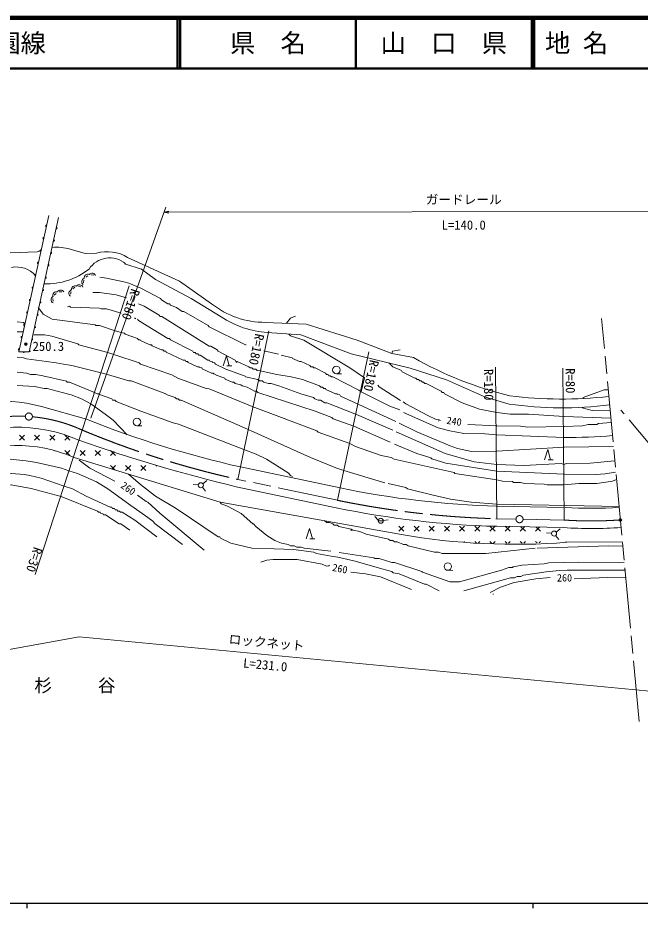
# Model space of a CAD drawing. Units: millimetres, scale not verified. Extents: x -166251861 to 680000, y 20000 to 153676748.
# Drawn here: x 266191 to 389189, y 204000 to 380000 of the extents above; entities that cross this region are included whole.
import ezdxf
from ezdxf.enums import TextEntityAlignment as Align

# ---------------------------------------------------------------- set-up
doc = ezdxf.new("R2010")
doc.units = ezdxf.units.MM
doc.header["$LTSCALE"] = 1000
doc.header["$PDMODE"] = 32
doc.header["$PDSIZE"] = 500
doc.linetypes.add('CHAIN', pattern=[18.5, 12, -1.5, 3.5, -1.5])
for name, color, linetype, lineweight in [('M-BGD', 7, 'Continuous', 13), ('M-BMK', 2, 'CHAIN', 13), ('M-STR-HTXT', 7, 'Continuous', 13), ('M-TTL', 2, 'Continuous', 140), ('M-TTL-BAND', 7, 'Continuous', 25), ('M-TTL-LINE', 7, 'Continuous', 50)]:
    doc.layers.add(name, color=color, linetype=linetype, lineweight=lineweight)
for name, color, linetype in [('M-BMK-HTXT', 7, 'Continuous'), ('M-OTRS', 6, 'Continuous'), ('M-TTL-TXT', 7, 'Continuous')]:
    doc.layers.add(name, color=color, linetype=linetype)
doc.styles.add('ＭＳ ゴシック', font='')
doc.styles.get('ＭＳ ゴシック').set_extended_font_data('MS Gothic')

# ---------------------------------------------------------------- blocks, each defined once
blk = doc.blocks.new('針葉樹林')
at = {"color": 7, "linetype": 'Continuous', "lineweight": 13}
for p, q in [((-0.6, -1), (0, 1)), ((0, 1), (0.6, -1)), ((0.1, -1), (1.1, -1))]:
    blk.add_line(p, q, dxfattribs=at)
blk = doc.blocks.new('広葉樹林')
at = {"color": 7, "linetype": 'Continuous', "lineweight": 13}
blk.add_line((0, -0.75), (1, -0.75), dxfattribs=at)
blk.add_circle((0, 0), 0.75, dxfattribs=at)
blk = doc.blocks.new('電力柱1')
at = {"color": 7, "linetype": 'Continuous', "lineweight": 13}
for p, q in [((-0.49, 0.061), (-1.483, 0.18)), ((0.4, 0.311), (1.186, 0.93)), ((0.316, -0.391), (0.934, -1.176))]:
    blk.add_line(p, q, dxfattribs=at)
blk.add_circle((0.007, 0.002), 0.5, dxfattribs=at)
blk = doc.blocks.new('電話柱1')
at = {"color": 7, "linetype": 'Continuous', "lineweight": 13}
for p, q in [((-1.203, 0.848), (-0.496, 0.14)), ((-0.516, 0.002), (0.484, 0.002)), ((1.475, 0.164), (0.478, 0.078))]:
    blk.add_line(p, q, dxfattribs=at)
blk.add_circle((-0.016, 0.002), 0.5, dxfattribs=at)
blk = doc.blocks.new('open_arrow')
at = {"color": 0, "linetype": 'Continuous', "lineweight": -2}
blk.add_lwpolyline([(7.5, 1.25), (0, 0), (7.5, -1.25)], dxfattribs=at)
blk = doc.blocks.new('露岩')
at = {"color": 7, "linetype": 'Continuous', "lineweight": 13}
for p, q in [((0.262, 0.26), (-0.238, 0.26)), ((-0.902, -0.005), (-1.256, -0.358)), ((1.256, -0.358), (0.902, -0.005))]:
    blk.add_line(p, q, dxfattribs=at)
for centre, start, end in [((-0.843, -0.417), 73.07249, 196.92751), ((0.012, -0.073), 28.07249, 151.92751), ((0.843, -0.417), 343.07249, 106.92751)]:
    blk.add_arc(centre, 0.708, start, end, dxfattribs=at)

msp = doc.modelspace()

# ---------------------------------------------------------------- linework, layer by layer
at = {"layer": 'M-BGD'}
for p, q in [((272311, 340945), (266388, 314001)), ((274265, 340515), (268435, 314001)), ((264692, 333551), (270032, 333715)), ((276563, 334260), (279520, 333438)), ((279520, 333438), (281759, 333469)), ((287899, 332647), (298127, 327924)), ((287300, 331400), (290610, 330347)), ((290610, 330347), (293403, 328252)), ((293403, 328252), (300468, 324515)), ((298127, 327924), (304453, 323488)), ((300468, 324515), (306383, 320900)), ((270198, 322721), (270452, 322383)), ((289248, 320689), (289502, 320520)), ((266049, 319927), (267319, 319758)), ((315132, 319791), (323162, 319421)), ((323162, 319421), (333226, 316300)), ((266049, 317895), (267234, 317895)), ((285438, 318149), (287131, 317641)), ((315481, 317819), (322135, 317326)), ((322135, 317326), (332075, 313589)), ((333226, 316300), (340132, 313662)), ((266388, 314001), (268435, 314001)), ((283998, 313831), (285353, 313408)), ((314817, 314170), (317696, 313493)), ((332075, 313589), (343741, 310713)), ((340132, 313662), (344357, 312849)), ((282644, 309852), (283914, 309513)), ((343741, 310713), (350888, 308413)), ((373906, 310726), (374168, 280727)), ((350888, 308413), (358651, 305045)), ((358651, 305045), (363292, 303648)), ((279746, 300640), (270879, 303145)), ((280612, 303671), (281289, 303248)), ((333613, 303587), (340894, 300200)), ((333105, 301555), (340302, 298507)), ((374168, 301216), (383391, 300878)), ((332597, 299269), (339794, 296136)), ((349446, 300539), (349361, 300285)), ((349446, 300539), (349700, 300369)), ((355118, 299607), (360876, 299353)), ((267501, 297500), (266500, 296501)), ((266501, 297501), (267500, 296500)), ((269501, 297501), (270501, 296501)), ((270500, 297501), (269501, 296501)), ((272500, 297500), (273500, 296501)), ((273500, 297500), (272500, 296500)), ((275501, 297501), (276501, 296500)), ((360876, 297575), (374168, 297067)), ((276243, 297243), (275501, 296500)), ((273501, 294501), (273388, 294388)), ((275500, 294500), (276500, 293501)), ((276500, 294501), (275744, 293744)), ((279501, 294500), (278500, 293500)), ((278501, 294500), (279500, 293500)), ((281501, 294501), (282501, 293500)), ((282500, 294501), (281501, 293501)), ((285243, 294243), (284500, 293501)), ((284524, 294477), (285500, 293501)), ((374168, 295120), (360876, 294358)), ((383910, 295289), (374168, 295120)), ((306181, 284283), (277310, 293088)), ((284501, 291501), (285369, 290632)), ((285501, 291500), (284803, 290803)), ((287500, 291501), (288500, 290501)), ((288500, 291501), (287501, 290501)), ((290500, 291500), (291501, 290501)), ((291501, 291500), (290500, 290500)), ((293500, 291501), (293651, 291350)), ((329889, 287069), (310179, 291214)), ((330650, 290548), (338693, 288093)), ((320151, 289447), (320490, 289363)), ((360876, 290379), (374253, 289786)), ((329074, 283153), (309336, 287304)), ((341993, 277868), (306181, 284283)), ((374176, 283227), (360709, 283488)), ((360876, 283859), (385013, 283398)), ((326755, 280642), (327263, 280219)), ((332089, 278949), (332089, 278610)), ((341500, 279501), (342500, 278500)), ((342500, 279500), (341501, 278500)), ((345501, 279501), (344500, 278501)), ((344501, 279501), (345500, 278501)), ((347500, 279500), (348501, 278501)), ((348500, 279501), (347501, 278500)), ((350500, 279501), (351500, 278500)), ((351501, 279500), (350500, 278500)), ((353501, 279501), (354501, 278500)), ((354500, 279501), (353501, 278501)), ((357501, 279501), (356500, 278501)), ((356500, 279500), (357500, 278501)), ((360501, 279500), (359500, 278500)), ((359501, 279500), (360501, 278500)), ((374099, 279228), (360631, 279488)), ((362500, 279501), (363500, 278500)), ((363500, 279501), (362501, 278500)), ((366417, 279417), (365500, 278501)), ((365555, 279446), (366501, 278501)), ((369322, 279322), (368501, 278500)), ((368657, 279344), (369501, 278501)), ((354500, 276500), (354397, 276397)), ((356501, 276501), (356819, 276182)), ((357501, 276500), (357152, 276152)), ((359500, 276501), (359887, 276114)), ((360500, 276501), (360116, 276116)), ((362500, 276500), (362862, 276139)), ((363500, 276500), (363141, 276141)), ((365501, 276500), (365837, 276164)), ((366500, 276500), (366166, 276166)), ((368500, 276501), (368813, 276188)), ((369501, 276501), (369192, 276192)), ((385662, 276410), (374371, 276332)), ((360114, 266164), (360114, 265995))]:
    msp.add_line(p, q, dxfattribs=at)
at = {"layer": 'M-BGD', "linetype": 'CHAIN'}
for p, q in [((388955, 240921), (381563, 320579)), ((430339, 248804), (385379, 302456))]:
    msp.add_line(p, q, dxfattribs=at)
at = {"layer": 'M-BGD'}
for points in [[(282390, 328733), (283744, 328563), (287131, 327801), (288147, 327547), (290518, 326531)], [(281035, 325685), (282305, 325685), (285607, 325261), (287639, 324669)], [(290518, 326531), (294412, 324499), (294582, 324245), (295852, 323483), (296190, 323483), (296360, 323229), (297545, 322721), (298646, 321959), (298984, 321959), (303810, 319165), (303980, 318911), (311176, 315355), (311346, 315355)], [(270452, 322383), (271214, 321451), (272992, 320435), (281458, 319335), (281628, 319165), (282305, 319165), (285438, 318149)], [(276040, 322891), (276378, 322975), (276632, 322806), (282305, 322637), (282644, 322467), (283744, 322467), (286623, 321621)], [(290010, 323483), (291195, 322975), (294158, 321197), (294328, 320943), (294666, 320943), (303980, 315101), (304318, 315101), (305588, 314339), (305758, 314085), (309144, 312307), (309398, 311884)], [(289840, 320435), (290010, 320181), (295852, 316625), (296190, 316625), (296360, 316371), (300762, 314085), (300932, 313831), (301270, 313831), (301440, 313577), (301778, 313577), (301948, 313323), (302202, 313323), (303726, 312307), (304064, 312307), (304149, 312138), (304572, 312053), (304657, 311884), (305080, 311799), (305250, 311545), (307282, 310529), (311092, 309175), (311176, 309005), (313632, 308497)], [(321082, 321028), (320574, 320859), (320066, 320605), (319304, 319673)], [(267319, 319758), (267573, 319419), (267234, 317895)], [(269351, 317303), (271468, 317303), (272907, 317049), (278072, 315525), (278241, 315355), (283998, 313831)], [(287131, 317641), (287300, 317641), (287385, 317472), (289840, 316625), (290010, 316371), (290348, 316371), (290433, 316202), (292296, 315355), (292634, 315355), (292719, 315186), (294582, 314339), (294836, 314339), (295090, 314085), (295428, 314085), (295513, 313916), (298900, 312307), (299238, 312307), (299408, 312053), (299746, 312053), (299831, 311884), (301694, 311037), (302032, 311037), (302117, 310868), (302540, 310783), (302625, 310614), (304488, 309767), (304826, 309767), (304911, 309598), (305334, 309513), (305419, 309344), (307112, 308751), (307197, 308582), (308552, 307989), (308890, 307989), (309144, 307735), (310245, 307481), (310499, 307227), (311515, 306973), (312954, 306211), (313208, 306211)], [(334036, 306042), (334714, 308836), (331835, 310783), (322691, 316287), (320066, 317133), (319728, 317472)], [(285353, 313408), (290179, 311799), (290433, 311545), (296614, 309429), (297799, 308751), (303387, 306719), (303980, 306635), (312531, 303163)], [(318204, 313323), (320405, 312815), (320490, 312646), (321844, 312053), (322183, 312053), (323876, 311291), (324130, 311037), (324469, 311037), (324723, 310783), (324977, 310783), (327009, 309767), (327178, 309513), (327517, 309513), (327686, 309259), (327940, 309259), (328194, 309005), (328448, 309005), (333613, 306381), (334036, 306042)], [(341741, 314339), (340217, 314085), (340132, 313662)], [(266049, 312900), (267319, 312815), (267912, 312561), (271891, 312053), (273754, 311799), (275193, 311545), (276886, 311291), (282644, 309852)], [(314055, 310191), (313462, 310275), (313208, 310529), (312700, 310529), (312446, 310783), (312108, 310783), (311854, 311037), (309568, 312053), (309398, 311884)], [(339540, 311799), (340302, 311037), (341995, 310275), (342164, 310021), (344620, 308751), (344874, 308751), (345128, 308497), (345382, 308497), (345636, 308243), (345890, 308243), (346144, 307989), (346398, 307989), (346652, 307735), (346906, 307735), (349869, 306211), (350038, 305957), (350377, 305957), (350546, 305703), (354018, 303925), (357404, 302655), (360876, 301978)], [(266049, 309937), (267912, 309767), (268674, 309513), (269774, 309513), (271129, 309259), (275786, 308159), (275955, 307989), (276378, 307989), (281374, 305957)], [(314055, 310191), (317357, 309513), (320236, 309005), (322437, 308497), (325824, 307227), (326078, 306973), (326416, 306973), (326670, 306719), (327009, 306719), (327094, 306550), (328956, 305703), (329295, 305703), (329380, 305534), (329803, 305449), (329972, 305195), (333613, 303587)], [(283914, 309513), (288147, 308243), (288570, 308243), (295428, 305703), (295513, 305534), (297291, 304941), (297545, 304687), (297884, 304687), (298138, 304433), (298476, 304433), (311600, 298676)], [(313632, 308497), (313970, 308243), (314478, 308243), (314817, 307989), (315748, 307735), (316256, 307735), (317780, 307227), (322098, 305703), (324638, 304941), (324892, 304687), (325570, 304433), (325993, 304433), (326840, 303925), (327263, 303925), (333105, 301555)], [(266049, 307312), (269520, 307143), (271383, 306719), (271976, 306719), (274939, 305957), (276717, 305449), (278749, 304687), (280612, 303671)], [(337338, 307397), (337592, 307058), (341826, 304349)], [(382873, 306465), (382042, 306465), (377894, 304941), (377894, 304772)], [(281374, 305957), (281882, 305703), (282220, 305703), (282305, 305534)], [(282305, 305534), (284760, 304687), (284930, 304433), (285353, 304433), (285607, 304179), (290518, 302232), (296868, 299946), (297968, 299692), (310838, 294697)], [(332597, 299269), (328533, 300708), (328279, 300962), (324977, 302232), (313632, 305957), (313378, 306211), (313208, 306211)], [(341656, 302486), (339709, 303248), (334036, 306042)], [(281289, 303248), (283744, 301470), (285014, 300454), (287808, 297575)], [(312531, 303163), (317272, 301385), (325316, 298337), (325570, 298083), (331835, 295882)], [(342334, 304095), (342842, 303671), (347244, 301385), (348853, 300623), (349446, 300539)], [(377724, 302909), (379672, 302401), (383258, 302316)], [(342418, 301978), (349276, 298930), (351562, 298337), (354356, 297829), (358505, 297745), (360876, 297575)], [(360876, 301978), (363500, 301639), (367141, 301639), (374168, 301216)], [(341572, 299861), (345043, 298168), (351647, 295374), (353086, 294866), (355880, 294273), (360876, 294358)], [(360876, 299353), (365532, 299269), (366972, 299099), (374168, 299184)], [(383469, 300038), (380942, 299777), (380603, 299607), (378910, 299607), (377809, 299353), (374168, 299184)], [(330650, 290548), (329041, 291056), (324046, 293088), (311600, 298676)], [(340979, 298168), (350631, 293850), (356388, 292241), (360876, 291733)], [(331835, 295882), (332936, 295289), (338016, 293511), (339963, 293088), (340556, 292749), (352409, 290125), (352578, 289955), (360876, 288685)], [(340640, 295713), (345043, 293850), (347837, 293003), (348006, 292834), (350800, 291987), (360876, 290379)], [(310838, 294697), (313293, 293765), (315325, 292749), (319643, 290040), (320151, 289447)], [(254111, 291818), (256651, 292411), (258344, 292665), (264694, 292749), (267827, 292411), (269859, 292072), (274854, 290971), (276294, 290463)], [(285353, 288431), (280442, 290971), (278326, 292580)], [(384177, 292412), (379333, 291987), (374592, 291903), (374168, 291733)], [(276294, 290463), (277987, 289955), (281712, 288262), (283998, 286907), (288062, 283944), (291872, 281235), (292888, 280473), (293312, 279965), (298730, 275901)], [(374168, 291733), (373576, 291903), (366210, 291479), (360876, 291733)], [(255466, 288939), (258344, 289617), (261138, 289955), (262578, 290040), (264864, 289955), (267488, 289701), (268589, 289532), (270790, 289024), (275362, 287415)], [(288046, 289823), (290433, 287754), (293396, 285468), (297460, 283013), (305758, 277425), (306096, 277425), (306266, 277171), (308298, 276155), (312446, 275139), (316849, 275054), (320659, 274885), (324723, 274377), (325231, 274123), (328110, 273615), (329464, 273361), (332851, 272599), (338100, 271075), (340132, 270567), (340386, 270313), (341572, 270059), (346567, 268027), (346906, 268027), (349446, 266757)], [(360876, 288685), (361976, 288431), (363924, 288347), (364178, 288177), (365532, 288177), (366379, 287923), (370189, 287839), (370782, 287669), (374168, 287669)], [(384498, 288770), (383736, 288431), (380603, 287923), (377047, 287923), (374168, 287669)], [(384328, 290209), (382296, 289871), (380434, 289701), (374253, 289786)], [(256482, 286907), (260376, 287585), (264864, 287669), (268843, 286992), (274770, 285383)], [(275362, 287415), (276971, 286907), (279680, 285468), (284422, 283267), (284760, 283267), (284930, 283013), (285268, 283013), (285438, 282759), (285776, 282759), (285946, 282505), (286284, 282505), (286454, 282251), (286792, 282251), (289332, 280727), (293650, 277425)], [(339370, 287923), (342842, 287161), (343180, 286907), (348260, 285637), (351732, 284875), (355796, 284283), (360876, 283859)], [(274770, 285383), (281966, 282505), (282136, 282251), (282474, 282251), (282559, 282081), (282982, 281997), (283152, 281743), (283490, 281743), (286200, 279965), (286538, 279965), (288316, 278695)], [(289840, 285637), (291534, 284367), (291872, 284283), (294243, 282081), (303048, 274800)], [(306181, 284283), (306350, 283944), (307620, 283436), (309483, 282505), (310330, 281997), (312616, 279965), (312785, 279965), (313208, 279457), (315410, 277679), (317018, 276663), (318288, 276155), (319643, 275901), (320066, 275647), (320828, 275647), (321336, 275393), (322183, 275393), (322776, 275139), (328025, 274546)], [(327263, 280219), (327771, 280219), (328448, 279965), (328702, 279711), (329295, 279711), (329634, 279457), (332089, 278949)], [(332089, 278949), (332428, 278695), (333782, 278441), (335052, 277933), (339455, 276917), (339794, 276663), (340302, 276663), (340640, 276409), (341148, 276409), (342418, 275901), (342926, 275901), (343350, 275647), (348514, 274377), (349361, 274377), (350038, 274123), (358674, 274123), (368411, 275139)], [(385741, 275557), (382974, 275647), (368834, 275139)], [(314224, 272429), (315410, 272768), (316680, 272937), (321421, 272937), (326332, 272006), (327178, 271583), (327686, 271667), (327771, 271837)], [(329718, 274292), (336576, 273276), (336746, 273107), (337592, 273107), (340132, 272345), (340640, 272345), (346059, 270567), (346144, 270397), (351562, 268535), (353510, 268535), (361807, 270821), (363246, 271329), (363924, 271329), (364093, 271498), (365871, 271837), (370189, 272091), (371120, 272260), (376962, 272429), (386039, 272342)], [(332004, 270397), (334883, 270059), (337846, 269466), (344027, 267011)], [(386180, 270821), (374761, 270821), (373237, 270736), (370612, 270482), (366125, 269805), (365617, 269551), (364855, 269551), (364347, 269297), (363585, 269297), (354356, 266757)], [(371374, 269381), (368580, 269127), (364262, 268365), (361553, 267434), (359521, 266418)], [(386322, 269293), (382720, 269381), (376116, 269127)]]:
    msp.add_lwpolyline(points, dxfattribs=at)
for centre, radius, start, end in [((271852, 338853), 150, 77.6007, 257.6007), ((271852, 338853), 75, 77.6007, 257.6007), ((273805, 338424), 150, 257.6007, 77.6007), ((273805, 338424), 75, 257.6007, 77.6007), ((271315, 336411), 150, 77.6007, 257.6007), ((271315, 336411), 75, 77.6007, 257.6007), ((273966, 325965), 8692, 72.61522, 96.6181), ((273268, 335982), 150, 257.6007, 77.6007), ((273268, 335982), 75, 257.6007, 77.6007), ((273966, 325965), 8692, 111.37781, 116.91207), ((270778, 333970), 150, 77.6007, 257.6007), ((270778, 333970), 75, 77.6007, 257.6007), ((272731, 333540), 150, 257.6007, 77.6007), ((272731, 333540), 75, 257.6007, 77.6007), ((283893, 326063), 7708, 58.68377, 106.07674), ((270241, 331528), 150, 77.6007, 257.6007), ((270241, 331528), 75, 77.6007, 257.6007), ((272194, 331099), 150, 257.6007, 77.6007), ((272194, 331099), 75, 257.6007, 77.6007), ((284350, 327665), 4877, 50.26395, 146.7135), ((265836, 325431), 5325, 43.39118, 99.92431), ((269704, 329086), 150, 77.6007, 257.6007), ((269704, 329086), 75, 77.6007, 257.6007), ((271939, 340819), 13388, 267.65312, 308.50061), ((271658, 328657), 150, 257.6007, 77.6007), ((271658, 328657), 75, 257.6007, 77.6007), ((269167, 326645), 150, 77.6007, 257.6007), ((269167, 326645), 75, 77.6007, 257.6007), ((271121, 326215), 150, 257.6007, 77.6007), ((271121, 326215), 75, 257.6007, 77.6007), ((268631, 324203), 150, 77.6007, 257.6007), ((268631, 324203), 75, 77.6007, 257.6007), ((270584, 323774), 150, 257.6007, 77.6007), ((270584, 323774), 75, 257.6007, 77.6007), ((315135, 337074), 17283, 231.82329, 269.98972), ((268094, 321761), 150, 77.6007, 257.6007), ((268094, 321761), 75, 77.6007, 257.6007), ((270047, 321332), 150, 257.6007, 77.6007), ((270047, 321332), 75, 257.6007, 77.6007), ((316582, 336045), 18259, 236.0433, 266.54445), ((267557, 319320), 150, 77.6007, 257.6007), ((267557, 319320), 75, 77.6007, 257.6007), ((269510, 318890), 150, 257.6007, 77.6007), ((269510, 318890), 75, 257.6007, 77.6007), ((267020, 316878), 150, 77.6007, 257.6007), ((267020, 316878), 75, 77.6007, 257.6007), ((268974, 316448), 150, 257.6007, 77.6007), ((268974, 316448), 75, 257.6007, 77.6007), ((266483, 314436), 150, 77.6007, 257.6007), ((266483, 314436), 75, 77.6007, 257.6007), ((267412, 314001), 150, 180, 0), ((267412, 314001), 75, 180, 0), ((268468, 314147), 150, 257.6007, 77.6007), ((268468, 314147), 75, 257.6007, 77.6007), ((380565, 376440), 73177, 240.34319, 256.47951), ((373694, 384595), 79961, 262.64449, 276.67785), ((263361, 276699), 27494, 74.1315, 123.91634), ((373788, 377768), 74859, 261.9403, 277.18283), ((356433, 494395), 208380, 248.40678, 257.17532), ((265776, 267874), 31237, 66.41286, 115.16351), ((381981, 589678), 310978, 250.51971, 256.49079), ((375780, 384480), 87428, 268.94348, 275.20553), ((265959, 267100), 28358, 66.40657, 115.37999), ((365716, 460916), 177500, 258.35531, 268.45903), ((365716, 460916), 181500, 258.35274, 268.45903), ((379545, 360546), 77500, 266.14612, 274.05659), ((379545, 360546), 81500, 266.14612, 274.1177), ((364488, 407108), 131183, 260.12617, 274.47278)]:
    msp.add_arc(centre, radius, start, end, dxfattribs=at)
msp.add_point((267759, 315502), dxfattribs=at)
at = {"layer": 'M-BMK'}
for p, q in [((329380, 284621), (309652, 288770)), ((364642, 280911), (360660, 280988)), ((374128, 280728), (366041, 280884))]:
    msp.add_line(p, q, dxfattribs=at)
for centre in [(268372, 301188), (365341, 280898)]:
    msp.add_circle(centre, 700, dxfattribs=at)
for centre, radius, start, end in [((266375, 271255), 30000, 87.51888, 119.0115), ((266375, 271255), 30000, 65.28367, 84.84501), ((348429, 464544), 180000, 247.28362, 257.55952), ((365716, 460916), 180000, 258.3537, 268.45903), ((379545, 360546), 80000, 266.14612, 274.09433)]:
    msp.add_arc(centre, radius, start, end, dxfattribs=at)
at = {"layer": 'M-OTRS'}
msp.add_point((385257, 280750), dxfattribs=at)
at = {"layer": 'M-STR-HTXT'}
for p, q in [((280600, 300884), (295417, 342580)), ((295061, 341580), (401895, 341708)), ((269642, 269973), (288208, 327028)), ((315826, 318128), (309652, 288770)), ((335554, 313979), (329380, 284621)), ((360613, 310975), (360876, 280976)), ((201809, 243801), (278320, 257635)), ((434939, 242693), (278320, 257635))]:
    msp.add_line(p, q, dxfattribs=at)
at = {"layer": 'M-TTL'}
msp.add_line((680000, 380000), (40000, 380000), dxfattribs=at)
at = {"layer": 'M-TTL-BAND'}
for p, q in [((40000, 205000), (579000, 205000)), ((268000, 205000), (268000, 204000)), ((368000, 205000), (368000, 204000))]:
    msp.add_line(p, q, dxfattribs=at)
at = {"layer": 'M-TTL-LINE'}
for p, q in [((297750, 380000), (297750, 370000)), ((298250, 380000), (298250, 370000)), ((333000, 380000), (333000, 370000)), ((367750, 380000), (367750, 370000)), ((368250, 380000), (368250, 370000)), ((40000, 370000), (680000, 370000))]:
    msp.add_line(p, q, dxfattribs=at)

# ---------------------------------------------------------------- block references
at = {"layer": 'M-BGD', "xscale": 1000, "yscale": 1000}
for name, p, rotation in [('露岩', (279967, 328650), 36.05028), ('露岩', (277434, 326370), 36.05028), ('露岩', (273761, 325167), 46.05028), ('針葉樹林', (307389, 312202), 359.23206), ('広葉樹林', (329159, 310395), 359.23206), ('広葉樹林', (289727, 300126), 359.23206), ('針葉樹林', (370891, 293636), 359.23206), ('針葉樹林', (323819, 278028), 359.23206), ('広葉樹林', (351175, 271538), 359.23206)]:
    msp.add_blockref(name, p, dxfattribs=dict(at, rotation=rotation))
for name, p in [('電力柱1', (302358, 287598)), ('電話柱1', (337929, 280575)), ('電力柱1', (372165, 278048))]:
    msp.add_blockref(name, p, dxfattribs=at)
at = {"layer": 'M-STR-HTXT', "xscale": 133, "yscale": 133, "rotation": 0.1}
msp.add_blockref('open_arrow', (295061, 341580), dxfattribs=at)

# ---------------------------------------------------------------- texts
at = {"layer": 'M-BGD', "style": 'ＭＳ ゴシック'}
msp.add_text('250.3', height=1833, dxfattribs=at).set_placement((269107, 315068), align=Align.MIDDLE_LEFT)
for s, rotation, p in [('240', 351.634, (352256, 299098)), ('260', 324.881, (287347, 286017)), ('260', 349.028, (329641, 269977))]:
    msp.add_text(s, height=1466, rotation=rotation, dxfattribs=at).set_placement(p, align=Align.BOTTOM_CENTER)
msp.add_text('260', height=1466, dxfattribs=at).set_placement((374234, 268134), align=Align.BOTTOM_CENTER)
at = {"layer": 'M-BMK-HTXT', "insert": (281999, 247896), "char_height": 2566, "attachment_point": 5, "style": 'ＭＳ ゴシック'}
msp.add_mtext('\\T3.58;杉谷', dxfattribs=at)
at = {"layer": 'M-STR-HTXT', "style": 'ＭＳ ゴシック'}
msp.add_text('ガードレール', height=1833, dxfattribs=at).set_placement((346809, 342612), align=Align.BOTTOM_LEFT)
msp.add_text('L=140.0', height=1833, dxfattribs=at).set_placement((354309, 337579), align=Align.BOTTOM_CENTER)
for s, rotation, p in [('R=180', 251.974, (288103, 326757)), ('R=180', 258.124, (312588, 317804)), ('R=180', 258.124, (335257, 312612)), ('R=180', 270.502, (357754, 310574)), ('R=80', 270.492, (373906, 310726)), ('L=231.0', 354.55, (310614, 251050))]:
    msp.add_text(s, height=1833, rotation=rotation, dxfattribs=at).set_placement(p, align=Align.BOTTOM_LEFT)
msp.add_text('R=30', height=1833, rotation=251.887, dxfattribs=at).set_placement((267282, 270967), align=Align.BOTTOM_RIGHT)
msp.add_text('ロックネット', height=1833, rotation=354.55, dxfattribs=at).set_placement((322815, 255809), align=Align.MIDDLE_RIGHT)
at = {"layer": 'M-TTL-TXT', "style": 'ＭＳ ゴシック'}
for s, p in [('一般県道狗留孫山公園線', (216734, 375000)), ('地 名', (370380, 375000))]:
    msp.add_text(s, height=3666, dxfattribs=at).set_placement(p, align=Align.MIDDLE_LEFT)
for s, p in [('県\u3000名', (315625, 375000)), ('山\u3000口\u3000県', (350375, 375000))]:
    msp.add_text(s, height=3666, dxfattribs=at).set_placement(p, align=Align.MIDDLE_CENTER)

doc.saveas('drawing.dxf')
